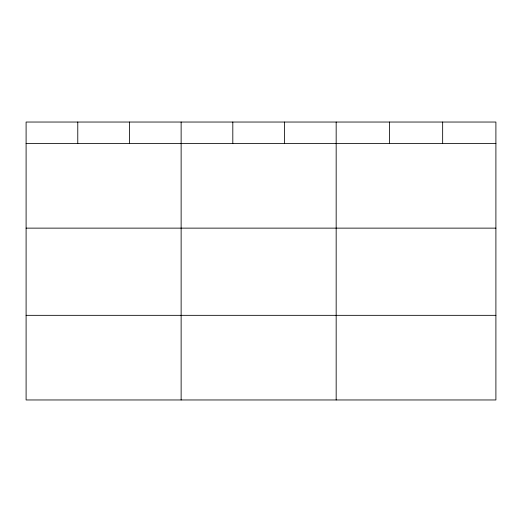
<?xml version="1.0" encoding="UTF-8"?>
<svg xmlns="http://www.w3.org/2000/svg" width="522" height="522" viewBox="0 0 522 522"><rect width="100%" height="100%" fill="white"/><g stroke="black" fill="none" stroke-linecap="round" stroke-linejoin="round"><path stroke-width="0.78" d="M495.9 143.504L495.9 399.963L26.1 399.963L26.1 122.037L495.9 122.037L495.9 143.504L26.1 143.504M26.1 228.134L495.9 228.134M26.1 315.334L495.9 315.334M442.656 122.037L442.656 143.504M389.412 122.037L389.412 143.504M336.168 122.037L336.168 399.963M284.49 122.037L284.49 143.504M232.812 122.037L232.812 143.504M181.134 122.037L181.134 399.963M129.456 122.037L129.456 143.504M77.778 122.037L77.778 143.504"/></g></svg>
